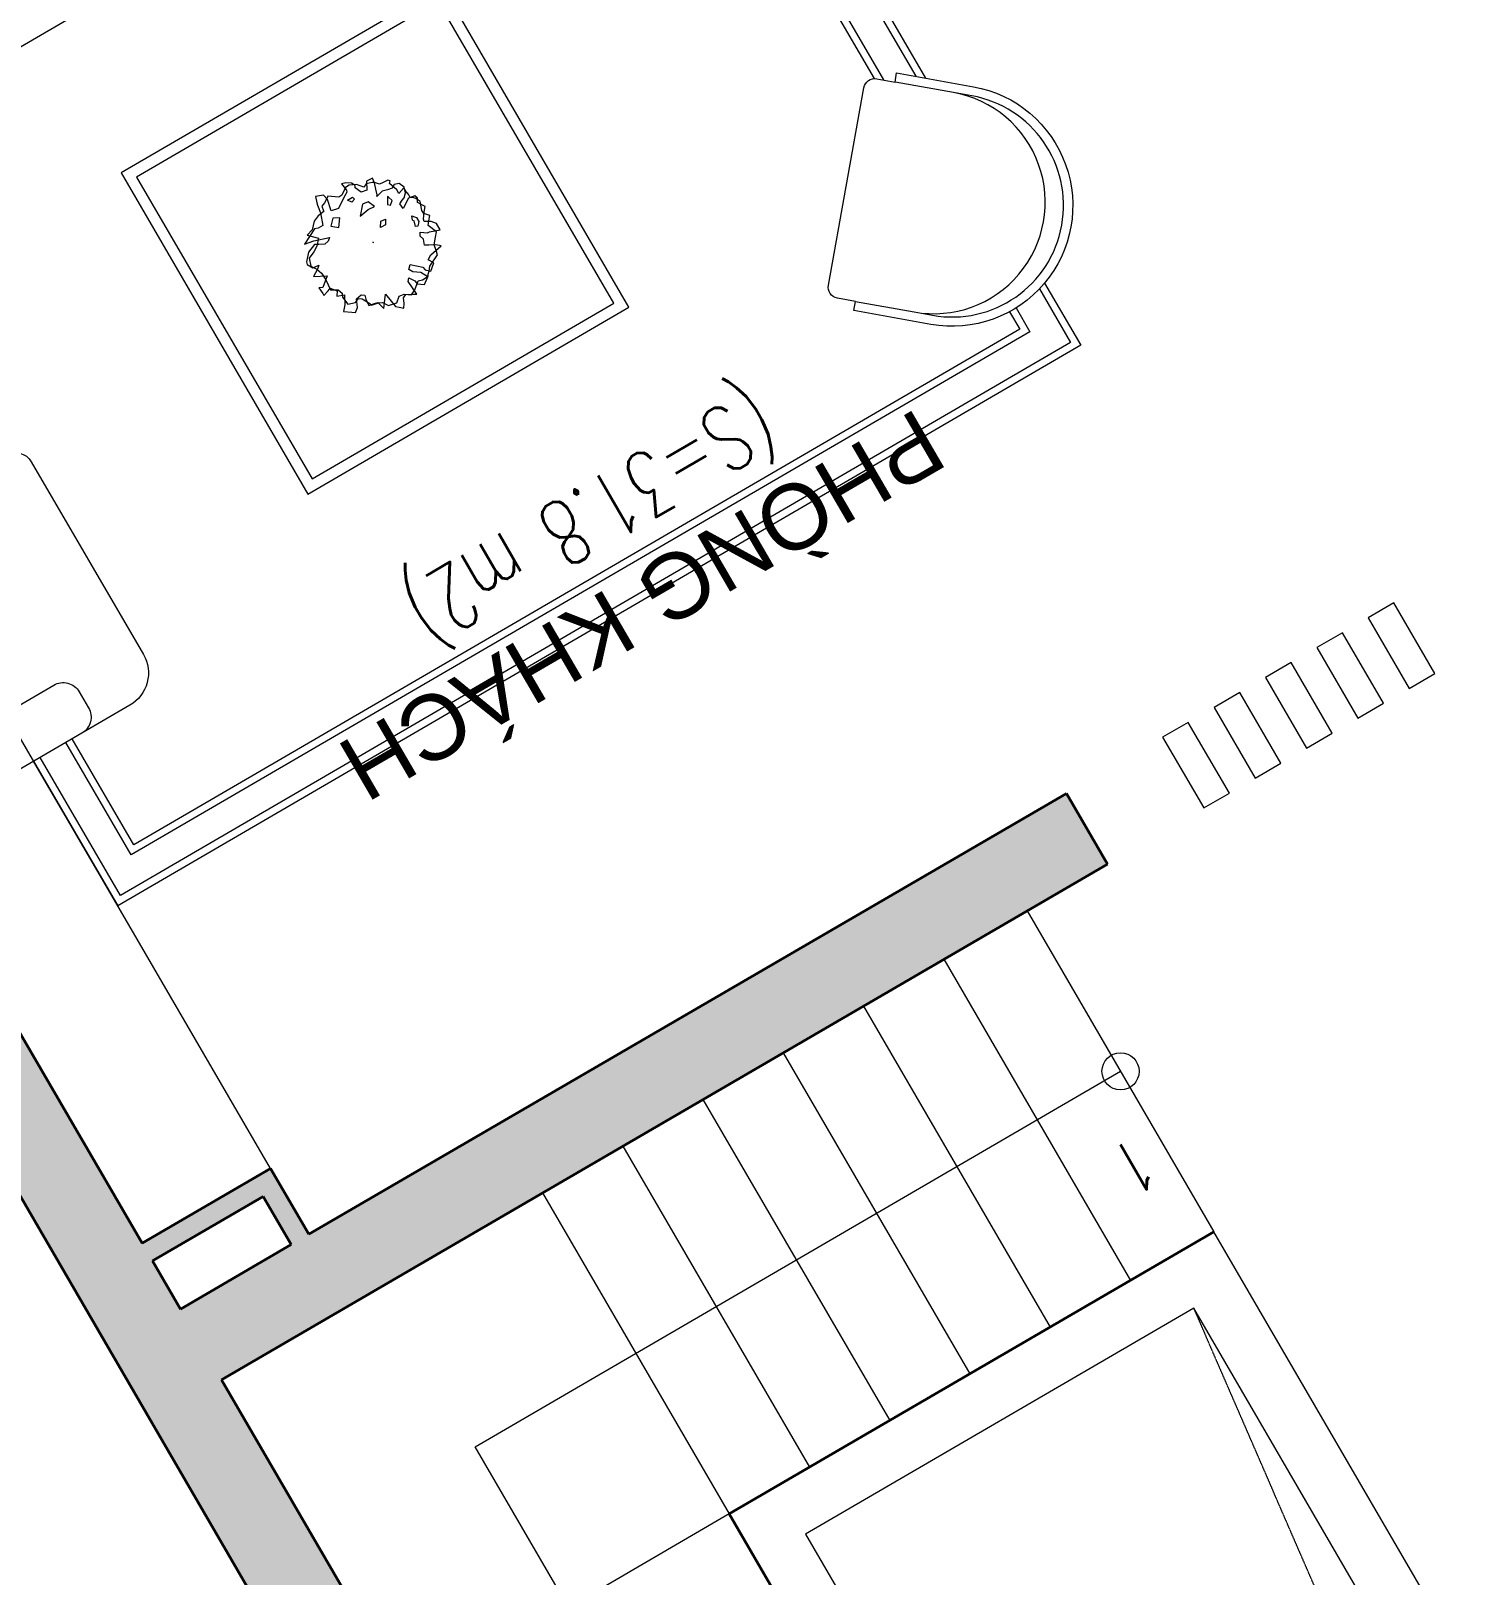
# Model space of a CAD drawing. Header units: millimetres. Extents: x 403824132 to 733479728, y 1974822364 to 2151530530.
# Drawn here: x 568557843 to 568561705, y 2063019049 to 2063023220 of the extents above; entities that cross this region are included whole.
import ezdxf
from ezdxf.enums import TextEntityAlignment as Align

# ---------------------------------------------------------------- set-up
doc = ezdxf.new("R2010")
doc.units = ezdxf.units.MM
doc.linetypes.add('DASHED2', pattern=[0.375, 0.25, -0.125])
for name, color, linetype, lineweight in [('A-DIM', 251, 'Continuous', 15), ('A-HATCH', 251, 'Continuous', 5), ('A-TEXT', 7, 'Continuous', 18), ('A-TUONG', 255, 'Continuous', 35), ('E- CHU THICH', 162, 'Continuous', 13), ('E- THAY', 9, 'Continuous', 20), ('E-Khuat', 251, 'DASHED2', 13), ('E-NoiThat', 32, 'Continuous', 9), ('i_Cay', 114, 'Continuous', 13), ('i_ThietBi', 32, 'Continuous', 13), ('LD-THAY', 9, 'Continuous', 13)]:
    doc.layers.add(name, color=color, linetype=linetype, lineweight=lineweight)
doc.styles.add('AA - Arial - Regular', font='arial.ttf', dxfattribs={"height": 250})
doc.styles.add('Dim roman', font='romans.shx', dxfattribs={"width": 0.7})

# ---------------------------------------------------------------- blocks, each defined once
blk = doc.blocks.new('sf2')
at = {"layer": 'E-NoiThat'}
for p, q in [((-123895508.9, 101808394), (-123895508.9, 101809394)), ((-123895508.9, 101809394), (-123894508.9, 101809394)), ((-123894508.9, 101809394), (-123894508.9, 101808394)), ((-123895478.9, 101808424), (-123895478.9, 101809364)), ((-123895478.9, 101809364), (-123894538.9, 101809364)), ((-123894538.9, 101809364), (-123894538.9, 101808424)), ((-123895054.1, 101809032.3), (-123895041.1, 101809048.4)), ((-123895041.1, 101809048.4), (-123895023.1, 101809056.5)), ((-123895036.2, 101809048.4), (-123895031.3, 101809058.8)), ((-123895032.9, 101809042.7), (-123895036.2, 101809048.4)), ((-123895031.3, 101809058.8), (-123895018.3, 101809066.9)), ((-123895023.1, 101809056.5), (-123895011.7, 101809056.5)), ((-123895018.3, 101809066.9), (-123895006.9, 101809070.3)), ((-123895011.7, 101809056.5), (-123894992.2, 101809043.8)), ((-123895006.9, 101809070.3), (-123895010.1, 101809048.4)), ((-123895010.1, 101809048.4), (-123895008.5, 101809043.8)), ((-123894982.4, 101809042.7), (-123894958, 101809060)), ((-123894958, 101809060), (-123894951.5, 101809055.3)), ((-123894953.1, 101809053), (-123894949.9, 101809068)), ((-123894946.6, 101809021.9), (-123894953.1, 101809053)), ((-123894951.5, 101809055.3), (-123894941.8, 101809049.6)), ((-123894949.9, 101809068), (-123894928.7, 101809076.1)), ((-123894941.8, 101809049.6), (-123894930.4, 101809045)), ((-123894928.7, 101809076.1), (-123894923.8, 101809060)), ((-123894923.8, 101809060), (-123894922.2, 101809053)), ((-123894922.2, 101809053), (-123894919, 101809031.1)), ((-123895127.3, 101808981.6), (-123895119.2, 101809005.8)), ((-123895124.1, 101809011.6), (-123895119.2, 101809016.2)), ((-123895119.2, 101809005.8), (-123895124.1, 101809011.6)), ((-123895119.2, 101809016.2), (-123895106.2, 101809017.3)), ((-123895106.2, 101809017.3), (-123895094.8, 101809018.5)), ((-123895094.8, 101809018.5), (-123895085, 101809028.8)), ((-123895086.6, 101809041.5), (-123895068.7, 101809042.7)), ((-123895085, 101809027.7), (-123895086.6, 101809041.5)), ((-123895085, 101809028.8), (-123895080.1, 101809032.3)), ((-123895080.1, 101809011.6), (-123895085, 101809027.7)), ((-123895080.1, 101809032.3), (-123895063.8, 101809036.9)), ((-123895075.2, 101808996.6), (-123895080.1, 101809011.6)), ((-123895068.7, 101809042.7), (-123895057.3, 101809021.9)), ((-123895063.8, 101809036.9), (-123895054.1, 101809032.3)), ((-123895057.3, 101809021.9), (-123895041.1, 101809024.2)), ((-123895041.1, 101809024.2), (-123895032.9, 101809042.7)), ((-123895014.1, 101809024.4), (-123895016.6, 101809017.1)), ((-123895016.6, 101809017.1), (-123895006.4, 101809013.5)), ((-123894998.8, 101809024.4), (-123895014.1, 101809024.4)), ((-123895008.5, 101809043.8), (-123894993.8, 101809035.8)), ((-123895006.4, 101809013.5), (-123894998.8, 101809024.4)), ((-123894993.8, 101809035.8), (-123894966.2, 101809017.3)), ((-123894992.2, 101809043.8), (-123894982.4, 101809042.7)), ((-123894966.2, 101809017.3), (-123894946.6, 101809021.9)), ((-123894930.4, 101809045), (-123894928.7, 101809032.3)), ((-123894928.7, 101809032.3), (-123894928.7, 101809030)), ((-123894928.7, 101809030), (-123894909.2, 101809027.7)), ((-123894919, 101809031.1), (-123894907.6, 101808998.9)), ((-123894909.2, 101809027.7), (-123894892.9, 101809020.8)), ((-123894892.9, 101809020.8), (-123894876.6, 101809003.5)), ((-123895148.5, 101808978.1), (-123895142, 101808993.1)), ((-123895143.6, 101808963.1), (-123895148.5, 101808978.1)), ((-123895146.9, 101808977), (-123895127.3, 101808970.1)), ((-123895146.9, 101808960.8), (-123895146.9, 101808977)), ((-123895142, 101808993.1), (-123895129, 101808997.7)), ((-123895129, 101808997.7), (-123895119.2, 101808992)), ((-123895127.3, 101808970.1), (-123895127.3, 101808981.6)), ((-123895119.2, 101808992), (-123895106.2, 101808994.3)), ((-123895106.2, 101808994.3), (-123895091.5, 101808998.9)), ((-123895102.6, 101808963.3), (-123895098.1, 101808976.2)), ((-123895098.1, 101808976.2), (-123895096.5, 101808978.4)), ((-123895096.5, 101808978.4), (-123895085.9, 101808960.1)), ((-123895091.5, 101808998.9), (-123895072, 101808993.1)), ((-123895072, 101808993.1), (-123895075.2, 101808996.6)), ((-123895052.5, 101808973), (-123895044.8, 101808992.4)), ((-123895034.2, 101808975.1), (-123895052.5, 101808973)), ((-123895044.8, 101808992.4), (-123895028.1, 101808994.5)), ((-123895006.8, 101808969.7), (-123895034.2, 101808975.1)), ((-123895028.1, 101808994.5), (-123895006.8, 101808969.7)), ((-123894956.7, 101808993.4), (-123894940, 101809002)), ((-123894941.5, 101808973), (-123894956.7, 101808993.4)), ((-123894924.8, 101808985.9), (-123894941.5, 101808973)), ((-123894940, 101809002), (-123894924.8, 101808985.9)), ((-123894907.6, 101808998.9), (-123894892.9, 101808998.9)), ((-123894865.2, 101808975.8), (-123894905.9, 101808962)), ((-123894892.9, 101808998.9), (-123894883.1, 101809002.3)), ((-123894883.1, 101809002.3), (-123894839.2, 101808980.4)), ((-123894857.1, 101808997.7), (-123894879.9, 101808974.7)), ((-123894879.9, 101808974.7), (-123894865.2, 101808958.5)), ((-123894876.6, 101809003.5), (-123894857.1, 101808997.7)), ((-123894871.8, 101808959.7), (-123894862, 101808965.5)), ((-123894839.2, 101808980.4), (-123894865.2, 101808975.8)), ((-123894862, 101808965.5), (-123894837.6, 101808956.2)), ((-123895166.4, 101808922.8), (-123895163.1, 101808928.6)), ((-123895161.5, 101808909), (-123895166.4, 101808922.8)), ((-123895164.8, 101808934.3), (-123895161.5, 101808943.6)), ((-123895158.3, 101808924), (-123895164.8, 101808934.3)), ((-123895164.8, 101808914.7), (-123895158.3, 101808924)), ((-123895163.1, 101808928.6), (-123895159.9, 101808935.5)), ((-123895161.5, 101808943.6), (-123895143.6, 101808945.9)), ((-123895159.9, 101808935.5), (-123895156.6, 101808940.1)), ((-123895156.6, 101808940.1), (-123895148.5, 101808945.9)), ((-123895148.5, 101808958.5), (-123895146.9, 101808960.8)), ((-123895148.5, 101808953.9), (-123895148.5, 101808958.5)), ((-123895148.5, 101808945.9), (-123895148.5, 101808953.9)), ((-123895133.8, 101808952.8), (-123895143.6, 101808963.1)), ((-123895143.6, 101808945.9), (-123895117.6, 101808929.7)), ((-123895125.7, 101808950.5), (-123895133.8, 101808952.8)), ((-123895115.9, 101808944.7), (-123895125.7, 101808950.5)), ((-123895117.6, 101808929.7), (-123895115.9, 101808944.7)), ((-123895092, 101808954.7), (-123895102.6, 101808963.3)), ((-123895085.9, 101808960.1), (-123895092, 101808954.7)), ((-123895047.9, 101808929.9), (-123895061.6, 101808928.9)), ((-123895061.6, 101808928.9), (-123895054, 101808915.9)), ((-123895038.8, 101808915.9), (-123895047.9, 101808929.9)), ((-123894905.9, 101808962), (-123894897.8, 101808955.1)), ((-123894897.8, 101808955.1), (-123894886.4, 101808952.8)), ((-123894886.4, 101808952.8), (-123894871.8, 101808959.7)), ((-123894865.2, 101808958.5), (-123894850.6, 101808949.3)), ((-123894850.6, 101808949.3), (-123894831.1, 101808941.2)), ((-123894837.6, 101808956.2), (-123894819.7, 101808936.6)), ((-123894831.1, 101808941.2), (-123894824.5, 101808920.5)), ((-123894818, 101808929.7), (-123894826.2, 101808913.6)), ((-123894819.7, 101808936.6), (-123894818, 101808929.7)), ((-123896508.9, 101808914.8), (-123896508.9, 101808526)), ((-123896488.9, 101808913), (-123896488.9, 101808543)), ((-123896408.9, 101808912.5), (-123896408.9, 101808578.2)), ((-123896388.9, 101808912.5), (-123896388.9, 101808594.1)), ((-123895171.3, 101808904.4), (-123895164.8, 101808914.7)), ((-123895161.5, 101808892.8), (-123895171.3, 101808904.4)), ((-123895169.7, 101808876.7), (-123895158.3, 101808890.5)), ((-123895158.3, 101808899.8), (-123895161.5, 101808909)), ((-123895150.1, 101808876.7), (-123895161.5, 101808892.8)), ((-123895158.3, 101808890.5), (-123895158.3, 101808899.8)), ((-123895132.2, 101808895.1), (-123895135.5, 101808890.5)), ((-123895135.5, 101808890.5), (-123895135.5, 101808877.9)), ((-123895127.3, 101808900.9), (-123895132.2, 101808895.1)), ((-123895122.8, 101808890.1), (-123895127.3, 101808900.9)), ((-123895122.8, 101808890.1), (-123895125.7, 101808885.9)), ((-123895120.8, 101808870.9), (-123895125.7, 101808885.9)), ((-123895054, 101808915.9), (-123895038.8, 101808915.9)), ((-123895001.7, 101808891.3), (-123895003.1, 101808891.3)), ((-123895001.7, 101808891.3), (-123895001.7, 101808892.7)), ((-123895001.7, 101808891.3), (-123895001.7, 101808890)), ((-123895001.7, 101808891.3), (-123895000.3, 101808891.3)), ((-123894816.4, 101808892.8), (-123894849, 101808875.6)), ((-123894826.2, 101808913.6), (-123894844.1, 101808912.4)), ((-123894844.1, 101808912.4), (-123894835.9, 101808904.4)), ((-123894839.2, 101808889.4), (-123894840.8, 101808868.6)), ((-123894834.3, 101808905.5), (-123894839.2, 101808889.4)), ((-123894835.9, 101808904.4), (-123894816.4, 101808892.8)), ((-123894824.5, 101808920.5), (-123894834.3, 101808905.5)), ((-123895174.5, 101808849), (-123895164.8, 101808861.7)), ((-123895174.5, 101808829.5), (-123895174.5, 101808849)), ((-123895146.9, 101808839.8), (-123895174.5, 101808829.5)), ((-123895159.9, 101808866.3), (-123895169.7, 101808876.7)), ((-123895164.8, 101808861.7), (-123895148.5, 101808870.9)), ((-123895163.1, 101808830.6), (-123895151.7, 101808856)), ((-123895151.7, 101808856), (-123895159.9, 101808866.3)), ((-123895148.5, 101808870.9), (-123895150.1, 101808876.7)), ((-123895140.4, 101808839.8), (-123895146.9, 101808839.8)), ((-123895124.1, 101808851.4), (-123895140.4, 101808839.8)), ((-123895135.5, 101808877.9), (-123895127.3, 101808868.6)), ((-123895127.3, 101808868.6), (-123895120.8, 101808870.9)), ((-123895119.2, 101808842.1), (-123895124.1, 101808851.4)), ((-123895122.4, 101808830.6), (-123895119.2, 101808842.1)), ((-123894839.2, 101808843.3), (-123894852.2, 101808827.1)), ((-123894849, 101808875.6), (-123894822.9, 101808854.8)), ((-123894840.8, 101808868.6), (-123894837.6, 101808838.7)), ((-123894831.1, 101808839.8), (-123894839.2, 101808843.3)), ((-123894814.8, 101808834.1), (-123894831.1, 101808839.8)), ((-123894822.9, 101808854.8), (-123894813.1, 101808859.4)), ((-123894813.1, 101808859.4), (-123894814.8, 101808841)), ((-123894814.8, 101808841), (-123894814.8, 101808834.1)), ((-123895153.4, 101808819.1), (-123895163.1, 101808830.6)), ((-123895155, 101808791.4), (-123895143.6, 101808800.6)), ((-123895140.4, 101808802.9), (-123895153.4, 101808819.1)), ((-123895143.6, 101808800.6), (-123895127.3, 101808809.9)), ((-123895137.1, 101808786.8), (-123895140.4, 101808802.9)), ((-123895127.3, 101808809.9), (-123895117.6, 101808815.6)), ((-123895117.6, 101808815.6), (-123895122.4, 101808830.6)), ((-123894844.1, 101808815.6), (-123894863.6, 101808808.7)), ((-123894863.6, 101808808.7), (-123894850.6, 101808784.5)), ((-123894855.5, 101808828.3), (-123894860.4, 101808815.6)), ((-123894860.4, 101808815.6), (-123894855.5, 101808805.3)), ((-123894855.5, 101808805.3), (-123894858.7, 101808782.2)), ((-123894837.6, 101808838.7), (-123894855.5, 101808828.3)), ((-123894852.2, 101808827.1), (-123894844.1, 101808815.6)), ((-123895119.2, 101808784.5), (-123895155, 101808791.4)), ((-123895133.8, 101808775.3), (-123895137.1, 101808786.8)), ((-123895101.3, 101808759.1), (-123895133.8, 101808775.3)), ((-123895106.2, 101808776.4), (-123895119.2, 101808784.5)), ((-123895114.3, 101808761.5), (-123895106.2, 101808776.4)), ((-123895096.4, 101808746.5), (-123895114.3, 101808761.5)), ((-123895093.1, 101808748.8), (-123895101.3, 101808759.1)), ((-123895085, 101808756.8), (-123895096.4, 101808746.5)), ((-123895083.4, 101808766.1), (-123895085, 101808756.8)), ((-123895057.3, 101808790.3), (-123895083.4, 101808766.1)), ((-123895081.7, 101808737.3), (-123895072, 101808756.8)), ((-123895072, 101808756.8), (-123895054.1, 101808769.5)), ((-123895047.6, 101808779.9), (-123895057.3, 101808790.3)), ((-123895054.1, 101808769.5), (-123895047.6, 101808779.9)), ((-123895036.2, 101808760.3), (-123895045.9, 101808745.3)), ((-123895029.7, 101808753.4), (-123895036.2, 101808760.3)), ((-123894902.7, 101808785.7), (-123894910.8, 101808779.9)), ((-123894910.8, 101808779.9), (-123894907.6, 101808769.5)), ((-123894899.4, 101808775.3), (-123894910.8, 101808753.4)), ((-123894907.6, 101808769.5), (-123894905.9, 101808749.9)), ((-123894886.4, 101808782.2), (-123894902.7, 101808785.7)), ((-123894891.3, 101808781), (-123894899.4, 101808775.3)), ((-123894878.3, 101808775.3), (-123894891.3, 101808781)), ((-123894876.6, 101808761.5), (-123894886.4, 101808782.2)), ((-123894858.7, 101808782.2), (-123894878.3, 101808775.3)), ((-123894865.2, 101808752.2), (-123894876.6, 101808761.5)), ((-123894857.1, 101808758), (-123894865.2, 101808752.2)), ((-123894839.2, 101808770.7), (-123894857.1, 101808758)), ((-123894850.6, 101808784.5), (-123894839.2, 101808770.7)), ((-123895086.6, 101808743), (-123895093.1, 101808748.8)), ((-123895083.4, 101808738.4), (-123895086.6, 101808743)), ((-123895065.5, 101808737.3), (-123895083.4, 101808738.4)), ((-123895063.8, 101808723.4), (-123895081.7, 101808737.3)), ((-123895054.1, 101808740.7), (-123895065.5, 101808737.3)), ((-123895047.6, 101808734.9), (-123895063.8, 101808723.4)), ((-123895034.5, 101808724.6), (-123895054.1, 101808740.7)), ((-123895045.9, 101808745.3), (-123895047.6, 101808734.9)), ((-123895019.9, 101808717.7), (-123895034.5, 101808724.6)), ((-123895032.9, 101808711.9), (-123895029.7, 101808753.4)), ((-123895024.8, 101808716.5), (-123895032.9, 101808711.9)), ((-123895006.9, 101808725.7), (-123895024.8, 101808716.5)), ((-123895003.6, 101808729.2), (-123895019.9, 101808717.7)), ((-123894997.1, 101808721.1), (-123895006.9, 101808725.7)), ((-123894989, 101808731.5), (-123895003.6, 101808729.2)), ((-123894990.6, 101808707.3), (-123894997.1, 101808721.1)), ((-123894974.3, 101808718.8), (-123894989, 101808731.5)), ((-123894951.5, 101808723.4), (-123894974.3, 101808718.8)), ((-123894959.7, 101808754.5), (-123894966.2, 101808711.9)), ((-123894936.9, 101808723.4), (-123894959.7, 101808754.5)), ((-123894941.8, 101808738.4), (-123894951.5, 101808723.4)), ((-123894933.6, 101808743), (-123894941.8, 101808738.4)), ((-123894930.4, 101808745.3), (-123894936.9, 101808723.4)), ((-123894932, 101808743), (-123894933.6, 101808743)), ((-123894912.4, 101808747.6), (-123894932, 101808743)), ((-123894922.2, 101808747.6), (-123894930.4, 101808745.3)), ((-123894905.9, 101808749.9), (-123894922.2, 101808747.6)), ((-123894910.8, 101808753.4), (-123894912.4, 101808747.6)), ((-123894984.1, 101808696.9), (-123894990.6, 101808707.3)), ((-123894974.3, 101808705), (-123894984.1, 101808696.9)), ((-123894966.2, 101808711.9), (-123894974.3, 101808705)), ((-123894538.9, 101808424), (-123895478.9, 101808424)), ((-123894508.9, 101808394), (-123895508.9, 101808394)), ((-123893628.9, 101807814), (-123893628.9, 101808144)), ((-123893608.9, 101807794), (-123893608.9, 101808144)), ((-123893528.9, 101807714), (-123893528.9, 101808144)), ((-123893508.9, 101808144), (-123893508.9, 101807694)), ((-123893508.9, 101807694), (-123893508.9, 101808144)), ((-123896508.9, 101807887.5), (-123896508.9, 101807694)), ((-123896488.9, 101807881), (-123896488.9, 101807714)), ((-123896408.9, 101807868.4), (-123896408.9, 101807794)), ((-123896388.9, 101807868.3), (-123896388.9, 101807814)), ((-123896388.9, 101807814), (-123893628.9, 101807814)), ((-123896408.9, 101807794), (-123893608.9, 101807794)), ((-123896508.9, 101807694), (-123893508.9, 101807694)), ((-123896488.9, 101807714), (-123893528.9, 101807714))]:
    blk.add_line(p, q, dxfattribs=at)
for points in [[(-123893958.9, 101809924, -0.414214), (-123894058.9, 101809824), (-123894658.9, 101809824, -0.414214), (-123894708.9, 101809874, -0.414214), (-123894758.9, 101809824), (-123895258.9, 101809824, -0.414214), (-123895308.9, 101809874, -0.414214), (-123895358.9, 101809824), (-123895958.9, 101809824, -0.414214), (-123896058.9, 101809924), (-123896058.9, 101810524, -0.414214), (-123895958.9, 101810624), (-123894058.9, 101810624, -0.414214), (-123893958.9, 101810524)], [(-123893808.9, 101809644, 0.414214), (-123893908.9, 101809544), (-123893908.9, 101808944, 0.414214), (-123893858.9, 101808894, 0.404778), (-123893908.9, 101808844), (-123893908.9, 101808244, 0.414214), (-123893808.9, 101808144), (-123893208.9, 101808144, 0.414214), (-123893108.9, 101808244), (-123893108.9, 101809544, 0.414214), (-123893208.9, 101809644)], [(-123896432.9, 101808557.8), (-123896449.1, 101808576.8), (-123896609.1, 101808440.8, 1), (-123896188.1, 101807945.6), (-123896028.1, 101808081.6), (-123896044.3, 101808100.6), (-123896006.2, 101808133, 0.414214), (-123896002.8, 101808175.3), (-123896352.5, 101808586.7, 0.414214), (-123896394.8, 101808590.2)]]:
    blk.add_lwpolyline(points, format="xyb", close=True, dxfattribs=at)
for points in [[(-123893258.9, 101809305.6), (-123893258.9, 101808294), (-123893658.9, 101808294, 0.414214), (-123893708.9, 101808244), (-123893708.9, 101808194, 0.414214), (-123893658.9, 101808144)], [(-123893258.9, 101809305.6), (-123893258.9, 101808294), (-123893658.9, 101808294, 0.414214), (-123893708.9, 101808244), (-123893708.9, 101808194, 0.414214), (-123893658.9, 101808144)], [(-123896554.8, 101808454.2), (-123896432.9, 101808557.8, -0.414214)], [(-123896166.2, 101807997), (-123896204.3, 101807964.6, -1), (-123896592.9, 101808421.8), (-123896554.8, 101808454.2)], [(-123896044.3, 101808100.6), (-123896166.2, 101807997, -1), (-123896554.8, 101808454.2)]]:
    blk.add_lwpolyline(points, format="xyb", dxfattribs=at)
blk = doc.blocks.new('TANG 1 BT1')
at = {"layer": 'A-HATCH'}
h = blk.add_hatch(color=256, dxfattribs=at)
h.dxf.hatch_style = 1
h.paths.add_polyline_path([(7158834.4, 839216.9), (7158834.4, 837891.9), (7159054.4, 837891.9), (7159054.4, 839436.9), (7153914.4, 839436.9), (7153914.4, 839216.9)])
h.paths.add_polyline_path([(7150554.4, 839436.9), (7150554.3, 838368.7), (7150774.3, 838368.7), (7150774.4, 839216.9), (7151514.4, 839216.9), (7151514.4, 839436.9)])
h.paths.add_polyline_path([(7150774.3, 836568.7), (7150554.3, 836568.7), (7150554.4, 835616.9), (7151104.3, 835616.9), (7151104.3, 835319.5), (7151324.3, 835319.5), (7151324.3, 835616.9), (7152824.3, 835616.9), (7152824.3, 833426.9), (7152714.3, 833426.9), (7152714.3, 833316.9), (7152934.3, 833316.9), (7152934.3, 835726.9), (7150774.4, 835726.9)])
h.paths.add_polyline_path([(7151324.3, 834519.5), (7151104.3, 834519.5), (7151104.3, 832826.9), (7151324.3, 832826.9), (7151324.3, 833316.9), (7151914.3, 833316.9), (7151914.3, 833426.9), (7151324.3, 833426.9)])
h.paths.add_polyline_path([(7158834.4, 835616.9), (7158834.4, 834616.9), (7159054.4, 834616.9), (7159054.4, 835946.9), (7159054.4, 837091.9), (7158834.4, 837091.9), (7158834.4, 836041.9), (7158234.4, 836041.9), (7158234.4, 835726.9), (7156074.4, 835726.9), (7156074.4, 835616.9)])
h.paths.add_polyline_path([(7158834.4, 835726.9), (7158289.4, 835726.9), (7158289.4, 835986.9), (7158834.4, 835986.9)], flags=16)
h.paths.add_polyline_path([(7158434.4, 831596.9), (7158434.4, 831391.9), (7158834.4, 831391.9), (7158834.4, 827616.9), (7158354.3, 827616.9), (7158354.3, 827396.9), (7159054.4, 827396.9), (7159054.4, 832816.9), (7158834.4, 832816.9), (7158834.4, 831816.9), (7156074.4, 831816.9), (7156074.4, 831596.9)])
h.paths.add_polyline_path([(7158834.4, 831596.9), (7158834.4, 831446.9), (7158489.4, 831446.9), (7158489.4, 831596.9)], flags=16)
h.paths.add_polyline_path([(7152934.3, 831706.9), (7152934.3, 831816.9), (7151324.3, 831816.9), (7151324.3, 831926.9), (7151104.3, 831926.9), (7151104.3, 831816.9), (7150554.4, 831816.9), (7150554.4, 830866.9), (7150774.4, 830866.9), (7150774.4, 831706.9)])
h.paths.add_polyline_path([(7150554.4, 828526.9), (7150774.4, 828526.9), (7150774.4, 830066.9), (7150554.4, 830066.9)])
h.paths.add_polyline_path([(7151704.4, 827396.9), (7152404.2, 827396.9), (7152404.2, 827616.9), (7150774.4, 827616.9), (7150774.4, 827726.9), (7150554.4, 827726.9), (7150554.4, 827616.9), (7150554.4, 827396.9), (7151404.4, 827396.9), (7151404.4, 827396.9)])
h.paths.add_polyline_path([(7154604.6, 827616.9), (7154604.6, 827396.9), (7155304.4, 827396.9), (7155304.4, 827396.9), (7155604.4, 827396.9), (7156654.4, 827396.9), (7156654.4, 827616.9)])
h.paths.add_polyline_path([(7150304.3, 831816.9), (7150304.3, 831196.9), (7150554.3, 831196.9), (7150554.3, 831306.9), (7150414.3, 831306.9), (7150414.3, 831706.9), (7150554.3, 831706.9), (7150554.3, 831816.9)])
h.paths.add_polyline_path([(7150304.3, 836228.5), (7150304.3, 835616.9), (7150554.3, 835616.9), (7150554.3, 835726.9), (7150414.3, 835726.9), (7150414.3, 836118.5), (7150554.4, 836118.5), (7150554.4, 836228.5)])
at = {"layer": 'A-TUONG'}
for p, q in [((7157834.4, 833717.9), (7157834.4, 832816.9)), ((7157834.4, 832816.9), (7156324.4, 832816.9)), ((7158834.4, 831816.9), (7158834.4, 832816.9)), ((7159054.4, 827396.9), (7159054.4, 832816.9)), ((7158834.4, 831816.9), (7156074.4, 831816.9)), ((7156074.4, 831816.9), (7156074.4, 831596.9)), ((7156074.4, 831596.9), (7158434.4, 831596.9)), ((7158434.4, 831596.9), (7158434.4, 831391.9)), ((7158489.4, 831596.9), (7158834.4, 831596.9)), ((7158489.4, 831596.9), (7158489.4, 831446.9)), ((7158489.4, 831596.9), (7158834.4, 831596.9)), ((7158834.4, 831446.9), (7158834.4, 831596.9)), ((7158489.4, 831446.9), (7158834.4, 831446.9)), ((7158434.4, 831391.9), (7158834.4, 831391.9)), ((7158834.4, 827616.9), (7158834.4, 831391.9))]:
    blk.add_line(p, q, dxfattribs=at)
at = {"layer": 'E- CHU THICH'}
blk.add_lwpolyline([(7158334.4, 833601.9), (7158334.4, 832316.9), (7156324.4, 832316.9)], dxfattribs=at)
blk.add_circle((7156324.4, 832316.9), 50, dxfattribs=at)
at = {"layer": 'E- THAY'}
for p, q in [((7156324.4, 831816.9), (7156324.4, 832816.9)), ((7156584.4, 831816.9), (7156584.4, 832816.9)), ((7156834.4, 831816.9), (7156834.4, 832816.9)), ((7157084.4, 831816.9), (7157084.4, 832816.9)), ((7157334.4, 831816.9), (7157334.4, 832816.9)), ((7157584.4, 831816.9), (7157584.4, 832816.9)), ((7157834.4, 832816.9), (7158834.4, 832816.9)), ((7157834.4, 831816.9), (7157834.4, 832816.9))]:
    blk.add_line(p, q, dxfattribs=at)
for points in [[(7156324.4, 832816.9), (7157834.4, 832816.9), (7157834.4, 834616.9), (7156324.4, 834616.9)], [(7156474.4, 832966.9), (7157684.4, 832966.9), (7157684.4, 834466.9), (7156474.4, 834466.9)]]:
    blk.add_lwpolyline(points, close=True, dxfattribs=at)
at = {"layer": 'E-Khuat', "ltscale": 2}
blk.add_lwpolyline([(7157684.4, 834466.9), (7156637.7, 834352.3), (7156474.4, 832966.9)], dxfattribs=at)
at = {"layer": 'i_ThietBi', "ltscale": 0.5}
for points in [[(7155054.4, 831816.9), (7155054.4, 831596.9), (7155134.4, 831596.9), (7155134.4, 831816.9)], [(7155214.4, 831816.9), (7155214.4, 831596.9), (7155294.4, 831596.9), (7155294.4, 831816.9)], [(7155374.4, 831816.9), (7155374.4, 831596.9), (7155454.4, 831596.9), (7155454.4, 831816.9)], [(7155534.4, 831816.9), (7155534.4, 831596.9), (7155614.4, 831596.9), (7155614.4, 831816.9)], [(7155694.4, 831816.9), (7155694.4, 831596.9), (7155774.4, 831596.9), (7155774.4, 831816.9)]]:
    blk.add_lwpolyline(points, close=True, dxfattribs=at)
at = {"layer": 'i_ThietBi'}
blk.add_lwpolyline([(7158834.4, 831391.9), (7158434.4, 831391.9), (7158434.3, 827616.9), (7158834.3, 827616.9)], close=True, dxfattribs=at)
at = {"layer": 'E- THAY', "xscale": -1, "rotation": 180}
blk.add_blockref('sf2', (131051943.3, 102638267.9), dxfattribs=at)
at = {"layer": 'A-TEXT', "style": 'Dim roman', "width": 0.7}
for s, height, p in [('1', 140, (7156419.5, 832556.9)), ('(S=31.8 m2)', 175, (7156807.5, 830311.4))]:
    blk.add_text(s, height=height, dxfattribs=at).set_placement(p, align=Align.MIDDLE_CENTER)
at = {"layer": 'A-TEXT', "style": 'AA - Arial - Regular'}
blk.add_text('PHÒNG KHÁCH', height=175, dxfattribs=at).set_placement((7156807.5, 830584.7), align=Align.MIDDLE_CENTER)
blk = doc.blocks.new('mb-cay34')
for p, q in [((148.1, 528.3), (174.7, 874.2)), ((117.7, 535.9), (49.4, 859)), ((136.7, 687.9), (95, 855.2)), ((246.9, 722.1), (307.7, 851.4)), ((-140.5, 547.3), (-262.1, 817.2)), ((-246.9, 741.1), (-76, 813.4)), ((68.4, 269.9), (-144.3, 813.4)), ((-106.4, 585.3), (-102.6, 817.2)), ((-76, 813.4), (254.5, 836.2)), ((170.9, 395.3), (379.8, 802)), ((254.5, 836.2), (357, 760.1)), ((-456.3, 782.7), (-468.4, 774.6)), ((-468.4, 746.2), (-468.4, 774.6)), ((-456.3, 782.7), (-452.2, 778.7)), ((-452.2, 778.7), (-448.2, 778.7)), ((-448.2, 778.7), (-448.2, 774.6)), ((-448.2, 774.6), (-444.1, 774.6)), ((-444.1, 774.6), (-440, 770.6)), ((-440, 770.6), (-436, 770.6)), ((-436, 770.6), (-436, 766.5)), ((-436, 766.5), (-431.9, 762.5)), ((357, 760.1), (410.2, 786.7)), ((372.2, 547.3), (467.2, 775.3)), ((410.2, 786.7), (626.7, 619.5)), ((-472.5, 721.9), (-472.5, 746.2)), ((-472.5, 746.2), (-468.4, 746.2)), ((-431.9, 762.5), (-427.9, 762.5)), ((-427.9, 746.2), (-431.9, 742.2)), ((-431.9, 742.2), (-431.9, 717.8)), ((-427.9, 762.5), (-427.9, 746.2)), ((-414, 691.7), (-246.9, 741.1)), ((-468.4, 721.9), (-472.5, 721.9)), ((-468.4, 697.5), (-468.4, 721.9)), ((-460.3, 697.5), (-468.4, 697.5)), ((-460.3, 693.5), (-460.3, 697.5)), ((-448.2, 693.5), (-460.3, 693.5)), ((-448.2, 697.5), (-448.2, 693.5)), ((-440, 697.5), (-448.2, 697.5)), ((-436, 709.7), (-440, 701.6)), ((-440, 701.6), (-440, 697.5)), ((-431.9, 717.8), (-436, 709.7)), ((-406.4, 642.3), (-414, 691.7)), ((-349.1, 697.8), (-363.7, 683.2)), ((-310.2, 697.8), (-349.1, 697.8)), ((-305.3, 702.7), (-300.4, 702.7)), ((-300.4, 702.7), (-300.4, 688.1)), ((246.9, 524.5), (246.9, 722.1)), ((292.5, 323.1), (584.9, 703.1)), ((459.6, 646.1), (539.4, 710.7)), ((-536.1, 655.6), (-536.1, 651.5)), ((-528, 655.6), (-536.1, 655.6)), ((-515.8, 680), (-528, 667.8)), ((-528, 667.8), (-528, 655.6)), ((-483.4, 680), (-515.8, 680)), ((-503.7, 655.6), (-503.7, 651.5)), ((-491.5, 655.6), (-503.7, 655.6)), ((-487.5, 659.7), (-491.5, 659.7)), ((-491.5, 659.7), (-491.5, 655.6)), ((-483.4, 663.7), (-487.5, 663.7)), ((-487.5, 663.7), (-487.5, 659.7)), ((-475.3, 671.8), (-483.4, 663.7)), ((-479.3, 684), (-475.3, 684)), ((-475.3, 684), (-475.3, 671.8)), ((-376, 577.7), (-395, 672.7)), ((-373.4, 668.6), (-373.4, 663.7)), ((-363.7, 668.6), (-373.4, 668.6)), ((-334.5, 663.7), (-373.4, 663.7)), ((-363.7, 683.2), (-363.7, 668.6)), ((-334.5, 668.6), (-334.5, 663.7)), ((-319.9, 668.6), (-334.5, 668.6)), ((-319.9, 673.5), (-319.9, 668.6)), ((-315, 673.5), (-319.9, 673.5)), ((-315, 678.3), (-315, 673.5)), ((-310.2, 678.3), (-315, 678.3)), ((-300.4, 688.1), (-310.2, 678.3)), ((201.3, 471.3), (136.7, 687.9)), ((666, 676.7), (653.8, 668.6)), ((653.8, 640.2), (653.8, 668.6)), ((666, 676.7), (670, 672.6)), ((670, 672.6), (674.1, 672.6)), ((674.1, 672.6), (674.1, 668.6)), ((674.1, 668.6), (678.2, 668.6)), ((678.2, 668.6), (682.2, 664.5)), ((682.2, 664.5), (686.3, 664.5)), ((686.3, 664.5), (686.3, 660.5)), ((686.3, 660.5), (690.3, 656.4)), ((690.3, 656.4), (694.4, 656.4)), ((694.4, 656.4), (694.4, 640.2)), ((-503.7, 651.5), (-536.1, 651.5)), ((-535.6, 528.3), (-486.2, 638.5)), ((-486.2, 638.5), (-433, 611.9)), ((-433, 611.9), (-406.4, 642.3)), ((269.7, 410.5), (566, 627.1)), ((395, 596.7), (459.6, 646.1)), ((626.7, 619.5), (607.7, 573.9)), ((649.8, 615.8), (649.8, 640.2)), ((649.8, 640.2), (653.8, 640.2)), ((694.4, 640.2), (690.3, 636.1)), ((690.3, 636.1), (690.3, 611.8)), ((-368.4, 319.3), (-588.7, 589.1)), ((-53.2, 334.5), (-106.4, 585.3)), ((653.8, 615.8), (649.8, 615.8)), ((653.8, 591.5), (653.8, 615.8)), ((661.9, 591.5), (653.8, 591.5)), ((661.9, 587.4), (661.9, 591.5)), ((674.1, 587.4), (661.9, 587.4)), ((682.2, 591.5), (674.1, 591.5)), ((674.1, 591.5), (674.1, 587.4)), ((686.3, 603.6), (682.2, 595.5)), ((682.2, 595.5), (682.2, 591.5)), ((690.3, 611.8), (686.3, 603.6)), ((713, 596.7), (698.4, 582.1)), ((698.4, 582.1), (698.4, 567.5)), ((751.9, 596.7), (713, 596.7)), ((761.6, 587), (751.9, 577.3)), ((756.8, 601.6), (761.6, 601.6)), ((761.6, 601.6), (761.6, 587)), ((-284.9, 380.1), (-376, 577.7)), ((-83.6, 475.1), (-140.5, 547.3)), ((315.3, 444.7), (372.2, 547.3)), ((607.7, 573.9), (638.1, 532.1)), ((698.4, 567.5), (688.6, 567.5)), ((688.6, 567.5), (688.6, 562.7)), ((727.6, 562.7), (688.6, 562.7)), ((742.2, 567.5), (727.6, 567.5)), ((727.6, 567.5), (727.6, 562.7)), ((747, 572.4), (742.2, 572.4)), ((742.2, 572.4), (742.2, 567.5)), ((751.9, 577.3), (747, 577.3)), ((747, 577.3), (747, 572.4)), ((-657.1, 429.5), (-535.6, 528.3)), ((155.7, 467.5), (117.7, 535.9)), ((159.5, 372.5), (148.1, 528.3)), ((638.1, 532.1), (714.1, 543.5)), ((664.4, 517.2), (649.8, 507.4)), ((664.4, 517.2), (669.3, 512.3)), ((669.3, 512.3), (674.2, 512.3)), ((674.2, 512.3), (674.2, 507.4)), ((714.1, 543.5), (744.5, 471.3)), ((645, 444.1), (645, 473.4)), ((645, 473.4), (649.8, 473.4)), ((649.8, 473.4), (649.8, 507.4)), ((674.2, 507.4), (679, 507.4)), ((679, 507.4), (683.9, 502.6)), ((683.9, 502.6), (688.8, 502.6)), ((688.8, 502.6), (688.8, 497.7)), ((688.8, 497.7), (693.6, 492.8)), ((693.6, 492.8), (698.5, 492.8)), ((698.5, 473.4), (693.6, 468.5)), ((698.5, 492.8), (698.5, 473.4)), ((151.9, 190), (292.5, 463.7)), ((649.8, 444.1), (645, 444.1)), ((649.8, 414.9), (649.8, 444.1)), ((693.6, 439.3), (688.8, 429.5)), ((693.6, 468.5), (693.6, 439.3)), ((744.5, 471.3), (839.4, 326.9)), ((-729.3, 288.9), (-657.1, 429.5)), ((-114, 376.3), (-136.7, 433.3)), ((132.9, 250.8), (269.7, 410.5)), ((659.6, 414.9), (649.8, 414.9)), ((659.6, 410.1), (659.6, 414.9)), ((674.2, 410.1), (659.6, 410.1)), ((683.9, 414.9), (674.2, 414.9)), ((674.2, 414.9), (674.2, 410.1)), ((688.8, 429.5), (683.9, 419.8)), ((683.9, 419.8), (683.9, 414.9)), ((-478.6, 190), (-729.3, 376.3)), ((-208.9, 140.6), (-284.9, 380.1)), ((-53.2, 323.1), (-114, 376.3)), ((121.5, 231.8), (170.9, 395.3)), ((528, 178.6), (828, 368.7)), ((15.2, 216.6), (-53.2, 334.5)), ((60.8, 262.2), (76, 345.9)), ((-622.9, 258.4), (-759.7, 319.3)), ((-239.3, 220.4), (-368.4, 319.3)), ((167.1, 224.2), (292.5, 323.1)), ((839.4, 326.9), (869.8, 304.1)), ((858.4, 307.9), (843.2, 273.7)), ((-634.3, 178.6), (-771.1, 262.2)), ((-714.1, 258.4), (-729.3, 288.9)), ((-725.5, 224.2), (-714.1, 258.4)), ((-562.2, 239.4), (-622.9, 258.4)), ((45.6, 212.8), (60.8, 262.2)), ((843.2, 273.7), (888.8, 228)), ((-767.3, 209), (-725.5, 224.2)), ((-178.5, 193.8), (-239.3, 220.4)), ((0, 57), (121.5, 231.8)), ((888.8, 228), (919.2, 11.4)), ((-763.5, 140.6), (-767.3, 209)), ((-395, 68.4), (-478.6, 190)), ((-106.4, 45.6), (-178.5, 193.8)), ((0, 0), (151.9, 190)), ((34.2, 182.4), (15.2, 216.6)), ((22.8, 152), (45.6, 212.8)), ((-341.9, 79.8), (-634.3, 178.6)), ((-15.2, 83.6), (22.8, 152)), ((182.3, 19), (528, 178.6)), ((600.1, 155.8), (664.7, 121.6)), ((-809.1, -45.6), (-763.5, 140.6)), ((-744.5, 114), (-809.1, 121.6)), ((-493.8, 114), (-744.5, 114)), ((-588.7, 129.2), (-729.3, 79.8)), ((-140.5, 34.2), (-208.9, 140.6)), ((664.7, 121.6), (923, 144.4)), ((-729.3, 79.8), (-801.5, 68.4)), ((-265.9, 26.6), (-341.9, 79.8)), ((-3.8, -38), (-15.2, 83.6)), ((-391.2, 22.8), (-395, 68.4)), ((-136.7, 60.8), (-224.1, 34.2)), ((-72.2, 3.8), (-136.7, 60.8)), ((-402.6, 0), (-486.2, -64.6)), ((-383.6, 11.4), (-402.6, 0)), ((-300.1, 0), (-383.6, 11.4)), ((-224.1, 34.2), (-300.1, 0)), ((-110.2, 22.8), (-60.8, 19)), ((-41.8, -72.2), (-110.2, 22.8)), ((-57, -38), (-72.2, 3.8)), ((-60.8, 19), (-38, -15.2)), ((-41.8, -49.4), (-19, 7.6)), ((-19, 7.6), (-19, -41.8)), ((121.5, -19), (182.3, 19)), ((243.1, 30.4), (307.7, 19)), ((307.7, 19), (307.7, -34.2)), ((748.3, -7.6), (938.2, 30.4)), ((919.2, 11.4), (919.2, -45.6)), ((-455.8, -38), (-816.6, -19)), ((-38, -15.2), (-57, -38)), ((106.4, -114), (121.5, -19)), ((110.2, -91.2), (125.3, -34.2)), ((307.7, -34.2), (368.4, -22.8)), ((368.4, -22.8), (714.1, -53.2)), ((683.7, -41.8), (748.3, -7.6)), ((-774.9, -209), (-809.1, -45.6)), ((-512.8, -72.2), (-809.1, -171)), ((-755.9, -57), (-778.7, -72.2)), ((-778.7, -72.2), (-744.5, -72.2)), ((-744.5, -72.2), (-763.5, -110.2)), ((-706.5, -68.4), (-755.9, -57)), ((-630.5, -79.8), (-706.5, -68.4)), ((-524.2, -68.4), (-630.5, -79.8)), ((-486.2, -64.6), (-524.2, -68.4)), ((-103.7, -87.2), (-75.9, -55.7)), ((-55.3, -66.2), (-103.7, -87.2)), ((-7.6, -64.6), (-98.8, -106.4)), ((-49.8, -64.2), (-23.2, -102.2)), ((-19, -41.8), (-26.6, -53.2)), ((-7.5, -60.8), (49.5, -182.4)), ((501.4, -45.6), (539.4, -91.2)), ((714.1, -53.2), (942, -95)), ((919.2, -45.6), (892.6, -72.2)), ((892.6, -72.2), (907.8, -121.6)), ((-114, -91.2), (-220.3, -121.6)), ((-98.8, -106.4), (-114, -91.2)), ((-47.9, -97.4), (20.4, -226.6)), ((-23.2, -102.2), (3.4, -87)), ((-22.8, -83.6), (41.8, -212.8)), ((3.4, -87), (3.4, -140.2)), ((117.7, -152), (110.2, -91.2)), ((539.4, -91.2), (915.4, -163.4)), ((-622.9, -110.2), (-668.5, -155.8)), ((-220.3, -121.6), (-212.7, -152)), ((3.4, -140.2), (-19.4, -151.6)), ((45.6, -152), (102.6, -136.8)), ((926.8, -121.6), (862.2, -326.9)), ((907.8, -121.6), (926.8, -121.6)), ((-668.5, -155.8), (-793.9, -266.1)), ((-212.7, -152), (-186.1, -193.8)), ((-19.4, -151.6), (-4.2, -189.7)), ((30.4, -152), (15.2, -201.4)), ((49.5, -182.4), (87.5, -159.6)), ((87.5, -159.6), (125.5, -155.8)), ((125.5, -155.8), (140.7, -178.6)), ((-774.9, -266.1), (-774.9, -209)), ((-258.3, -205.2), (-444.4, -296.5)), ((-220.3, -243.2), (-258.3, -205.2)), ((-186.1, -193.8), (-197.5, -228)), ((3.4, -216.3), (-19.4, -246.7)), ((41.8, -212.8), (-15.2, -243.2)), ((-4.2, -189.7), (33.8, -189.7)), ((33.8, -189.7), (3.4, -216.3)), ((-212.7, -231.8), (-220.3, -243.2)), ((-197.5, -228), (-212.7, -231.8)), ((-19.4, -246.7), (-0.4, -261.9)), ((19, -247), (26.6, -292.7)), ((26.6, -231.8), (76, -254.6)), ((-748.3, -269.9), (-774.9, -266.1)), ((-717.9, -277.5), (-748.3, -269.9)), ((-714.1, -326.9), (-717.9, -277.5)), ((-490, -285.1), (-668.5, -342.1)), ((-383.6, -281.3), (-490, -285.1)), ((-349.4, -258.4), (-406.4, -566.3)), ((-0.4, -261.9), (22.4, -261.9)), ((26.6, -292.7), (91.2, -281.3)), ((91.2, -281.3), (57, -304.1)), ((76, -254.6), (72.2, -311.7)), ((136.7, -292.7), (208.9, -281.3)), ((148.1, -304.1), (212.7, -281.3)), ((212.7, -281.3), (809.1, -467.5)), ((-807.4, -302.2), (-819.6, -310.3)), ((-819.6, -338.7), (-819.6, -310.3)), ((-807.4, -302.2), (-803.3, -306.3)), ((-803.3, -306.3), (-799.3, -306.3)), ((-799.3, -306.3), (-799.3, -310.3)), ((-799.3, -310.3), (-795.2, -310.3)), ((-795.2, -310.3), (-791.2, -314.4)), ((-791.2, -314.4), (-787.1, -314.4)), ((-787.1, -314.4), (-787.1, -318.4)), ((-787.1, -318.4), (-783.1, -322.5)), ((-783.1, -322.5), (-779, -322.5)), ((-779, -322.5), (-779, -338.7)), ((-740.7, -391.5), (-714.1, -326.9)), ((-444.4, -296.5), (-573.6, -342.1)), ((57, -304.1), (98.8, -558.7)), ((72.2, -292.7), (110.2, -554.9)), ((72.2, -311.7), (83.6, -391.5)), ((87.4, -300.3), (136.7, -292.7)), ((91.2, -311.7), (129.1, -315.5)), ((91.2, -376.3), (91.2, -311.7)), ((129.1, -315.5), (254.5, -475.1)), ((129.1, -319.3), (155.7, -387.7)), ((862.2, -326.9), (816.6, -342.1)), ((-823.6, -338.7), (-819.6, -338.7)), ((-823.6, -363.1), (-823.6, -338.7)), ((-819.6, -363.1), (-823.6, -363.1)), ((-819.6, -387.4), (-819.6, -363.1)), ((-779, -338.7), (-783.1, -342.8)), ((-783.1, -342.8), (-783.1, -367.1)), ((-668.5, -342.1), (-755.9, -376.3)), ((-573.6, -342.1), (-668.5, -414.3)), ((-550.8, -334.5), (-550.8, -380.1)), ((816.6, -342.1), (801.5, -387.7)), ((877.1, -347.1), (865, -359.3)), ((865, -359.3), (865, -371.4)), ((909.6, -347.1), (877.1, -347.1)), ((905.5, -363.3), (905.5, -367.4)), ((909.6, -363.3), (905.5, -363.3)), ((917.7, -355.2), (909.6, -363.3)), ((913.6, -343), (917.7, -343)), ((917.7, -343), (917.7, -355.2)), ((-811.5, -387.4), (-819.6, -387.4)), ((-811.5, -391.5), (-811.5, -387.4)), ((-799.3, -391.5), (-811.5, -391.5)), ((-799.3, -387.4), (-799.3, -391.5)), ((-791.2, -387.4), (-799.3, -387.4)), ((-787.1, -375.3), (-791.2, -383.4)), ((-791.2, -383.4), (-791.2, -387.4)), ((-783.1, -367.1), (-787.1, -375.3)), ((-660.9, -486.5), (-740.7, -391.5)), ((-550.8, -380.1), (-596.3, -429.5)), ((83.6, -391.5), (95, -482.7)), ((155.7, -387.7), (235.5, -585.3)), ((554.6, -387.7), (547, -425.7)), ((801.5, -387.7), (847, -410.5)), ((856.9, -371.4), (856.9, -375.5)), ((865, -371.4), (856.9, -371.4)), ((889.3, -375.5), (856.9, -375.5)), ((889.3, -371.4), (889.3, -375.5)), ((901.5, -371.4), (889.3, -371.4)), ((901.5, -367.4), (901.5, -371.4)), ((905.5, -367.4), (901.5, -367.4)), ((-668.5, -414.3), (-733.1, -433.3)), ((-596.3, -429.5), (-638.1, -513.1)), ((-376, -402.9), (-558.4, -653.7)), ((547, -425.7), (615.3, -475.1)), ((847, -410.5), (702.7, -577.7)), ((-619.1, -589.1), (-660.9, -486.5)), ((-429.2, -486.5), (-653.3, -665.1)), ((254.5, -475.1), (322.9, -524.5)), ((615.3, -475.1), (740.7, -611.9)), ((-638.1, -513.1), (-668.5, -562.5)), ((292.5, -528.3), (319.1, -737.3)), ((322.9, -524.5), (554.6, -748.7)), ((98.8, -558.7), (-53.2, -893.2)), ((110.2, -554.9), (110.2, -885.6)), ((702.7, -577.7), (664.7, -649.9)), ((-516.6, -661.3), (-619.1, -589.1)), ((208.9, -608.1), (205.1, -897)), ((235.5, -589.1), (208.9, -608.1)), ((235.5, -585.3), (326.7, -847.6)), ((664.7, -649.9), (566, -725.9)), ((524.2, -695.5), (505.2, -733.5)), ((566, -725.9), (524.2, -695.5)), ((319.1, -737.3), (383.6, -855.2)), ((505.2, -733.5), (509, -763.9)), ((-212.7, -851.4), (-315.3, -771.5)), ((509, -763.9), (505.2, -802)), ((38, -836.2), (15.2, -897)), ((53.2, -859), (38, -836.2)), ((224.1, -802), (174.7, -855.2)), ((246.9, -821), (224.1, -802)), ((243.1, -847.6), (262.1, -832.4)), ((505.2, -802), (246.9, -878)), ((262.1, -832.4), (246.9, -821)), ((15.2, -897), (-212.7, -851.4)), ((91.2, -893.2), (53.2, -859)), ((174.7, -855.2), (159.5, -885.6)), ((246.9, -878), (243.1, -847.6)), ((159.5, -885.6), (91.2, -893.2)), ((133.2, -904.6), (118.7, -919.2)), ((172.2, -904.6), (133.2, -904.6)), ((177, -899.7), (181.9, -899.7)), ((181.9, -899.7), (181.9, -914.3)), ((118.7, -933.8), (108.9, -933.8)), ((108.9, -933.8), (108.9, -938.7)), ((147.8, -938.7), (108.9, -938.7)), ((118.7, -919.2), (118.7, -933.8)), ((162.4, -933.8), (147.8, -933.8)), ((147.8, -933.8), (147.8, -938.7)), ((167.3, -928.9), (162.4, -928.9)), ((162.4, -928.9), (162.4, -933.8)), ((172.2, -924.1), (167.3, -924.1)), ((167.3, -924.1), (167.3, -928.9)), ((181.9, -914.3), (172.2, -924.1))]:
    blk.add_line(p, q)
for centre, radius in [((154.1, -13.1), 15.3), ((-194.7, -135.6), 11.7), ((-343.1, -280.4), 11.7), ((217.2, -295.2), 11.7)]:
    blk.add_circle(centre, radius)
for centre, radius, start, end in [((1370.9, -207.9), 898.1, 129.3545, 152.6092), ((554.4, 627.1), 467.6, 262.5537, 314.3375), ((1051.9, 958.4), 882.6, 248.5622, 262.3516), ((1080.7, 206.7), 550.5, 215.15, 249.1841), ((647.6, -1519.7), 1117.4, 77.3352, 91.8505), ((1164.8, 1073.5), 1812.8, 242.8644, 255.3539)]:
    blk.add_arc(centre, radius, start, end)
blk = doc.blocks.new('SAN VUON BT A-BT1')
at = {"layer": 'A-DIM'}
blk.add_lwpolyline([(7153386.8, 839436.9), (7161886.9, 839436.9), (7161886.9, 827396.9), (7158436.8, 827396.9), (7158437.8, 826196.9), (7158587.8, 826196.9), (7158587.8, 825596.9), (7154087.9, 825596.9), (7154086.9, 826196.9), (7154236.9, 826196.9), (7154236.8, 827396.9), (7153386.8, 827396.9), (7153386.9, 831196.9), (7153136.8, 831196.9), (7153136.8, 831816.9), (7153336.8, 831816.9), (7153336.8, 835616.9), (7153136.8, 835616.9), (7153136.8, 836228.5), (7153386.9, 836228.5), (7153386.9, 839436.9)], dxfattribs=at)
at = {"layer": 'E- THAY'}
blk.add_lwpolyline([(7161886.9, 839436.9), (7161886.9, 827396.9), (7158437.8, 827396.9), (7158437.8, 826196.9), (7158587.8, 826196.9), (7158587.8, 825596.9), (7158287.9, 825596.9), (7158287.9, 825296.9), (7154387.9, 825296.9), (7154387.9, 825596.9), (7154087.9, 825596.9), (7154087.9, 826196.9), (7154237.9, 826196.9), (7154237.9, 827396.9), (7153386.8, 827396.9), (7153386.8, 831196.9), (7153136.8, 831196.9), (7153136.8, 831816.9), (7153336.8, 831816.9), (7153336.8, 831816.9), (7153336.8, 835616.9)], dxfattribs=at)
at = {"layer": 'i_Cay', "xscale": -1.142857142857142, "yscale": 1.142857142857142, "zscale": 1.142857142857142, "rotation": 270}
blk.add_blockref('mb-cay34', (7163641.9, 832588.3), dxfattribs=at)
blk.add_blockref('mb-cay34', (7163641.9, 832588.3), dxfattribs=at)
blk = doc.blocks.new('MBT1 BT1')
at = {"layer": 'E- THAY'}
blk.add_blockref('SAN VUON BT A-BT1', (-75970.5, 193430.5), dxfattribs=at)
blk.add_blockref('TANG 1 BT1', (-73138, 193430.5), dxfattribs=at)

msp = doc.modelspace()

# ---------------------------------------------------------------- block references
at = {"layer": 'LD-THAY', "xscale": 1.003354102868896, "yscale": 1.003354102868896, "zscale": 1.003354102868896, "rotation": 210.1906985033857}
msp.add_blockref('MBT1 BT1', (574186162.5, 2067483932.6, -0.1), dxfattribs=at)

# ---------------------------------------------------------------- next in the draw order: block references
msp.add_blockref('MBT1 BT1', (574186162.5, 2067483932.6, -0.1), dxfattribs=at)

doc.saveas('drawing.dxf')
